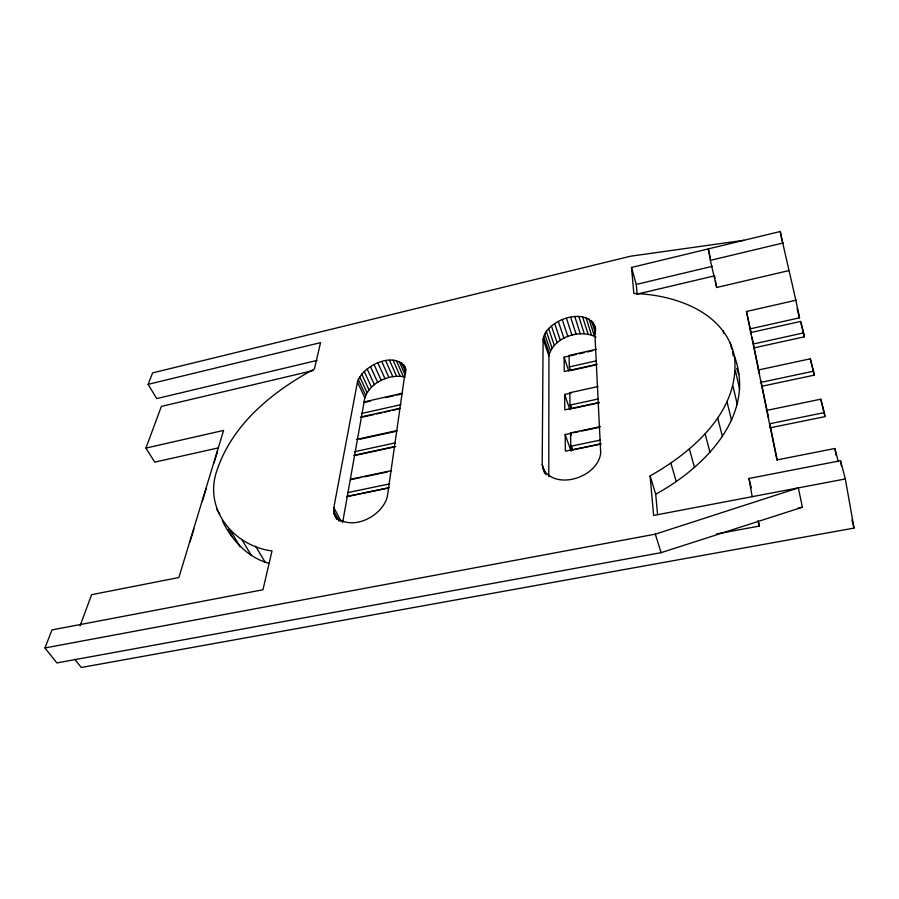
<?xml version="1.0" encoding="UTF-8"?>
<svg xmlns="http://www.w3.org/2000/svg" width="899" height="899" viewBox="0 0 899 899"><rect width="100%" height="100%" fill="white"/><g stroke="black" fill="none" stroke-linecap="round" stroke-linejoin="round"><path stroke-width="1.35" d="M548.761 476.706L548.929 355.937C553.188 337.249 579.833 328.506 595.97 337.046M544.67 473.458L542.198 464.817L543.12 339.114C546.356 319.37 588.474 305.143 595.666 328.607M336.507 518.689L334.068 513.7L333.832 507.575L357.442 382.064C362.376 365.612 395.684 349.587 405.786 368.714M657.596 514.711L655.697 494.192C703.58 468.188 756.486 415.754 734.427 356.184C724.875 311.582 674.351 294.658 633.829 293.467L631.514 267.464L780.265 231.504C786.389 260.339 793.66 288.916 799.526 317.819L750.26 328.843L751.384 334.316M74.819 659.237L81.236 667.496L854.05 528.084L845.318 478.953L653.629 515.43L650.101 475.897C692.893 451.826 740.765 410.394 734.427 356.184M342.631 522.499L364.837 397.819C370.141 382.277 389.694 373.546 405.224 377.097M189.903 542.097L193.914 528.893M202.342 501.192L206.085 488.887M213.951 463.019L217.446 451.512M80.09 625.805L91.619 594.677L178.856 577.529L223.615 430.407L145.93 448.084L154.729 462.131L218.311 447.904M145.93 448.084L161.37 406.415L312.987 370.624M44.95 647.954L655.304 534.163L798.334 487.887L802.391 507.216L661.113 552.66L56.828 662.923L44.95 647.954L52.007 629.918L262.957 589.778L272.004 550.941C233.178 545.974 202.803 508.362 217.3 469.458C232.886 423.609 273.071 391.211 314.414 368.961L320.55 342.643L148.121 384.334L156.684 398.605L316.976 360.443M148.121 384.334L152.605 372.883L630.514 256.215L744.035 240.269M788.524 270.689L716.66 287.478L710.345 260.373L783.265 242.921M637.155 294.085L636.256 284.432L712.401 266.306M636.728 294.209L714.581 275.836L715.042 278.42M838.317 461.749L834.868 448.511L776.95 459.906L746.462 311.492L796.211 300.176M363.578 402.044L402.516 393.211M596.228 349.295L569.078 355.453L569.303 366.904L570.539 370.59L594.924 365.14M365.095 402.291L370.545 401.055M385.514 397.661L393.683 395.818M396.403 395.2L401.853 393.964M597.15 364.185L564.314 371.534L564.111 357.206L576.36 354.431M579.08 353.813L584.519 352.577M587.238 351.959L592.677 350.734M361.533 413.506L400.875 404.685M569.303 366.904L596.071 360.892M360.353 417.136L399.886 408.292M361.612 417.293L373.86 414.551M376.58 413.945L382.019 412.731M384.75 412.124L390.188 410.899M392.908 410.292L398.358 409.079M750.35 332.652L800.604 321.437L803.582 332.911L804.313 336.822L753.8 347.924M753.205 344.025L803.582 332.911M356.689 439.397L397.234 430.52M597.925 386.581L569.786 392.739L570.022 405.067L571.303 408.809L571.247 406.067M360.061 439.184L395.448 431.441M599.161 402.437L564.842 409.843L564.628 394.414L571.449 392.93M354.487 451.714L395.481 442.836M570.022 405.067L598.498 398.909M353.768 455.355L394.695 446.533M355.914 455.242L395.729 446.657M572.641 408.517L599.532 402.73M758.16 370.04L810.302 358.813L813.516 371.197L814.247 375.164L762.24 386.177M760.329 382.502L813.516 371.197M350.666 479.234L391.548 470.627M600.847 444.072L572.124 450.028L570.786 446.241L570.539 432.925L600.453 426.62M350.453 479.718L361.364 477.414M364.095 476.841L387.278 471.964M601.015 443.78L565.415 451.163L565.179 434.509L570.663 433.352M573.405 432.779L578.889 431.621M581.631 431.048L599.442 427.295M348.059 492.528L389.694 483.876M570.786 446.241L600.375 440.083M346.677 496.45L389.087 487.674M346.688 496.686L388.683 488M766.206 410.495L820.776 399.201L824.259 412.607L824.99 416.63L769.96 427.823M769.465 423.789L824.259 412.607M752.193 496.664L748.979 478.459L840.52 460.704L845.318 478.953M798.256 507.98L802.391 507.216M716.492 533.961L759.318 526.072L758.61 522.15M222.3 520.779C231.852 540.187 247.517 557.38 268.891 563.347M335.271 516.352C351.475 532.039 382.333 516.543 387.334 496.596L405.292 370.995L404.707 366.253M230.661 530.983L240.145 546.704M216.816 509.25L219.704 514.026M241.842 539.58L251.327 555.402M255.698 546.3L265.149 562.246M333.585 510.744L339.103 521.229M334.068 513.7L337.136 519.532M333.832 507.575L341.159 521.544M228.425 529.421L231.751 536.4M357.442 382.064L364.837 397.819M358.24 379.423L365.612 395.178M359.667 376.726L367.006 392.47M361.668 374.029L368.972 389.761M364.185 371.411L371.456 387.154M367.152 368.938L374.377 384.682M370.489 366.68L377.681 382.435M374.119 364.691L381.277 380.446M377.928 363.016L385.053 378.794M381.839 361.701L388.919 377.501M385.727 360.791L392.784 376.614M389.514 360.297L396.538 376.142M393.077 360.252L400.077 376.119M396.347 360.634L403.325 376.524M399.212 361.454L405.112 374.928M403.46 364.297L406.134 370.444M401.606 362.679L405.887 372.501M542.569 467.997C554.852 491.517 598.408 477.391 600.689 452.815L594.441 324.663M542.198 464.817L545.94 474.818M565.179 434.509L571.079 451.264M570.539 432.925L571.416 435.442M543.12 339.114L548.929 355.937M544.536 333.765L550.3 350.565M564.628 394.414L569.876 409.697M543.49 336.473L549.278 353.285M546.244 331.057L551.975 347.846M548.547 328.405L554.245 345.194M551.39 325.899L557.054 342.688M564.111 357.206L568.752 371.029M554.694 323.584L560.324 340.384M558.38 321.527L563.965 338.339M562.336 319.797L567.887 336.619M566.482 318.415L571.989 335.26M570.696 317.426L576.158 334.304M574.866 316.853L580.293 333.765M578.877 316.729L584.283 333.664M582.653 317.044L588.025 334.001M586.058 317.797L591.407 334.788M589.014 318.965L594.351 335.99M655.304 534.163L661.113 552.66M593.273 322.449L595.722 330.326M591.441 320.527L595.543 333.641M736.775 368.365L738.675 374.512M650.101 475.897L655.697 494.192M670.912 463.176L676.239 481.561M631.514 267.464L636.256 284.432M689.398 449.028L694.477 467.48M705.119 433.846L709.974 452.354M797.098 308.458L799.526 317.819M804.313 336.822L800.604 321.437M814.247 375.164L810.302 358.813M824.99 416.63L820.776 399.201M851.937 519.959L854.05 528.084M717.75 418.035L722.414 436.566M727.066 401.988L731.572 420.507M758.014 520.735L759.318 526.072M748.979 478.459L751.227 487.786M732.943 386.098L737.326 404.584M723.099 330.663L723.706 333.248M710.502 258.328L708.311 248.899L710.345 260.373M730.258 342.755L731.775 349.262M732.382 351.869L733.292 355.768M735.371 370.725L739.675 389.143M746.462 311.492L750.26 328.843M751.946 337.058L753.07 342.541M753.643 345.283L759.554 374.051M760.959 380.895L768.566 417.878M769.982 424.733L777.309 460.344M780.265 231.504L782.074 241.022M834.868 448.511L836.07 455.152M840.52 460.704L841.498 466.188M715.503 281.005L716.66 287.478M572.067 447.354L572.124 450.028"/></g></svg>
